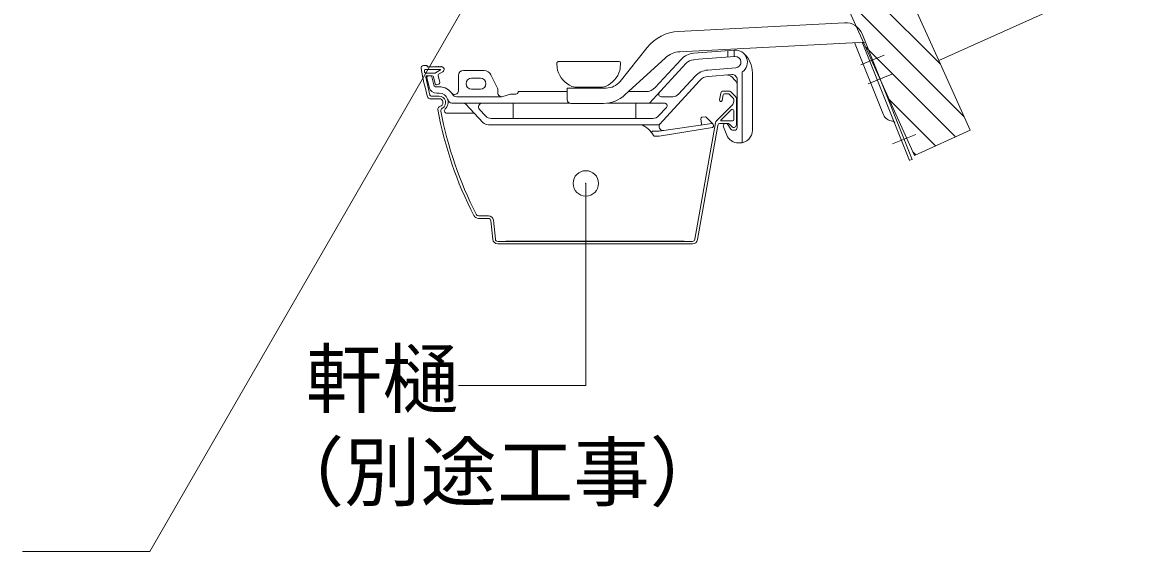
# Model space of a CAD drawing. Units: millimetres on the paper, with parts at other scales. Extents: x -210 to 210, y -148 to 150.
# Drawn here: x 48.29 to 92.44, y -33.91 to -13.13 of the extents above; entities that cross this region are included whole.
import ezdxf
from ezdxf.enums import TextEntityAlignment as Align

# ---------------------------------------------------------------- set-up
doc = ezdxf.new("R2010")
doc.units = ezdxf.units.MM
doc.header["$PDMODE"] = 32
doc.header["$PDSIZE"] = 1
for name, color, linetype, lineweight in [('0-0', 7, 'Continuous', 18), ('0-2', 5, 'Continuous', 9), ('0-4', 5, 'Continuous', 9)]:
    doc.layers.add(name, color=color, linetype=linetype, lineweight=lineweight)
doc.styles.add('ＭＳ ゴシック', font='')
doc.styles.get('ＭＳ ゴシック').set_extended_font_data('MS Gothic')

msp = doc.modelspace()

# ---------------------------------------------------------------- linework, layer by layer
at = {"layer": '0-0'}
for p, q in [((74.065, -13.483), (80.582, -13.142)), ((83.239, -18.507), (81.268, -13.581)), ((71.764, -15.446), (72.827, -14.118)), ((74.116, -14.282), (81.396, -13.9)), ((80.974, -13.922), (82.106, -16.753)), ((83.127, -18.551), (81.27, -13.907)), ((71.957, -15.979), (73.542, -14.523)), ((74.658, -14.343), (76.251, -14.217)), ((74.658, -14.593), (76.271, -14.466)), ((76.002, -14.236), (76.002, -14.487)), ((76.251, -14.217), (76.251, -14.468)), ((81.215, -14.793), (82.143, -14.422)), ((64.043, -14.826), (64.182, -14.826)), ((64.126, -14.98), (64.703, -14.98)), ((64.182, -14.875), (64.182, -14.826)), ((64.182, -14.875), (64.527, -14.875)), ((64.51, -15.113), (64.708, -14.999)), ((64.537, -14.855), (64.527, -14.875)), ((64.537, -14.855), (64.547, -14.875)), ((64.547, -14.875), (64.627, -14.875)), ((64.637, -14.855), (64.627, -14.875)), ((64.637, -14.855), (64.647, -14.875)), ((64.647, -14.875), (64.727, -14.875)), ((64.737, -14.855), (64.727, -14.875)), ((64.737, -14.855), (64.747, -14.875)), ((69.286, -14.721), (69.297, -14.937)), ((69.336, -14.669), (71.731, -14.669)), ((71.769, -14.937), (71.78, -14.721)), ((72.924, -16.299), (74.362, -14.737)), ((73.147, -15.688), (74.165, -14.582)), ((75.206, -15.002), (76.307, -14.915)), ((64.078, -15.041), (64.087, -15.081)), ((64.134, -15.286), (64.295, -15.981)), ((64.136, -15.12), (64.485, -15.12)), ((64.268, -15.678), (64.178, -15.292)), ((64.183, -15.225), (64.387, -15.225)), ((64.227, -15.231), (64.324, -15.231)), ((64.373, -15.269), (64.446, -15.583)), ((64.436, -15.264), (64.499, -15.538)), ((64.614, -15.216), (64.679, -15.496)), ((64.637, -15.161), (64.801, -15.066)), ((65.414, -15.219), (65.414, -15.809)), ((65.611, -15.019), (66.422, -15.019)), ((66.281, -15.319), (65.929, -15.319)), ((66.692, -15.189), (66.934, -15.687)), ((73.296, -17.149), (74.898, -15.411)), ((74.059, -15.953), (74.714, -15.241)), ((75.226, -15.251), (76.148, -15.178)), ((76.164, -15.282), (76.276, -15.395)), ((76.364, -15.377), (76.364, -17.263)), ((76.564, -15.078), (76.564, -17.853)), ((76.964, -15.104), (76.964, -17.363)), ((81.512, -15.536), (82.44, -15.164)), ((64.664, -15.661), (64.543, -15.661)), ((64.559, -15.575), (64.641, -15.556)), ((66.281, -15.749), (65.94, -15.749)), ((66.964, -15.899), (66.964, -15.818)), ((69.682, -15.849), (67.764, -15.849)), ((69.682, -15.709), (71.217, -15.709)), ((69.682, -15.709), (69.682, -16.159)), ((69.99, -15.669), (70.074, -15.669)), ((70.073, -15.674), (70.993, -15.674)), ((70.133, -15.709), (70.073, -15.674)), ((70.993, -15.674), (70.933, -15.709)), ((70.993, -15.669), (71.08, -15.669)), ((72.779, -15.849), (72.098, -15.849)), ((75.815, -15.825), (76.039, -15.825)), ((76.112, -15.855), (76.301, -16.045)), ((64.296, -16.125), (64.36, -16.125)), ((64.343, -16.02), (64.658, -16.02)), ((64.36, -16.125), (64.37, -16.145)), ((64.38, -16.125), (64.37, -16.145)), ((64.38, -16.125), (64.46, -16.125)), ((64.46, -16.125), (64.47, -16.145)), ((64.48, -16.125), (64.47, -16.145)), ((64.48, -16.125), (64.56, -16.125)), ((64.56, -15.911), (64.664, -15.911)), ((64.56, -16.125), (64.57, -16.145)), ((64.58, -16.125), (64.57, -16.145)), ((64.58, -16.125), (64.658, -16.125)), ((65.151, -16.299), (69.78, -16.299)), ((67.114, -16.049), (65.35, -16.049)), ((67.158, -16.043), (67.464, -15.949)), ((67.664, -15.949), (67.464, -15.949)), ((67.564, -16.299), (67.564, -16.899)), ((69.832, -16.309), (71.111, -16.309)), ((71.264, -16.299), (73.511, -16.299)), ((72.389, -16.299), (72.389, -16.899)), ((73.382, -16.049), (73.838, -16.049)), ((75.669, -16.176), (75.717, -15.908)), ((75.71, -16.234), (75.715, -16.235)), ((75.773, -16.194), (75.812, -15.972)), ((75.861, -15.93), (76.017, -15.93)), ((76.053, -15.945), (76.212, -16.104)), ((76.227, -16.139), (76.227, -16.238)), ((76.332, -16.118), (76.332, -17.154)), ((64.655, -16.45), (64.733, -16.405)), ((64.772, -16.504), (64.786, -16.496)), ((64.96, -16.699), (66.04, -16.699)), ((65.708, -16.346), (66.375, -17.055)), ((66.245, -16.552), (66.483, -16.805)), ((73.276, -16.803), (73.585, -16.467)), ((75.552, -16.995), (76.168, -16.38)), ((75.723, -16.973), (76.141, -16.555)), ((76.227, -16.59), (76.227, -16.943)), ((66.594, -17.149), (73.296, -17.149)), ((66.702, -16.899), (73.055, -16.899)), ((75.366, -17.102), (73.295, -17.399)), ((74.705, -21.648), (75.511, -17.075)), ((74.809, -21.661), (75.599, -17.178)), ((74.962, -17.11), (74.934, -16.912)), ((75.1, -16.837), (74.976, -16.855)), ((75.142, -16.851), (75.409, -17.116)), ((75.431, -17.194), (75.42, -17.127)), ((75.698, -17.095), (75.99, -17.095)), ((75.73, -16.99), (76.179, -16.99)), ((76, -17.145), (76.084, -17.289)), ((76.061, -17.125), (76.161, -17.225)), ((73.06, -17.399), (73.296, -17.399)), ((73.126, -17.599), (73.296, -17.599)), ((73.296, -17.599), (75.39, -17.251)), ((75.952, -17.552), (75.821, -17.233)), ((76.214, -17.363), (76.264, -17.363)), ((82.459, -17.903), (83.387, -17.532)), ((76.415, -17.863), (76.464, -17.863)), ((83.146, -18.544), (83.239, -18.507)), ((66.204, -20.721), (66.594, -20.721)), ((66.201, -20.826), (66.589, -20.826)), ((66.689, -20.916), (66.762, -21.646)), ((66.793, -20.901), (66.867, -21.64)), ((66.961, -21.826), (74.612, -21.826)), ((66.966, -21.73), (74.606, -21.73)), ((67.18, -21.826), (74.38, -21.826)), ((67.28, -21.726), (74.28, -21.726))]:
    msp.add_line(p, q, dxfattribs=at)
for centre, radius, start, end in [((80.619, -13.841), 0.7, 21.8, 93), ((74.154, -15.181), 1.7, 93, 141.3119), ((74.164, -15.201), 0.92, 93, 132.5746), ((74.717, -15.09), 0.75, 94.5139, 137.3532), ((76.289, -14.69), 0.475, 305.3802, 94.514), ((76.289, -14.69), 0.225, 274.5141, 94.514), ((75.964, -15.104), 1, 0, 47.657), ((64.043, -14.926), 0.1, 90, 190.818), ((78.678, -12.129), 15, 190.8181, 195.1584), ((64.126, -15.03), 0.05, 90, 193), ((64.703, -14.99), 0.01, 300, 90), ((64.75, -14.978), 0.102, 300, 91.4739), ((69.336, -14.719), 0.05, 90, 183), ((69.597, -14.921), 0.3, 183.0005, 196.1521), ((70.269, -14.727), 1, 196.1516, 246.4802), ((70.797, -14.727), 1, 293.5197, 343.8484), ((71.731, -14.719), 0.05, 357, 89.9998), ((71.47, -14.921), 0.3, 343.8479, 356.9994), ((74.693, -15.042), 0.45, 94.514, 137.3532), ((75.265, -15.749), 0.75, 94.514, 137.3533), ((64.136, -15.07), 0.05, 193, 270), ((64.183, -15.275), 0.05, 90, 193), ((64.227, -15.281), 0.05, 90, 193.0919), ((64.324, -15.281), 0.05, 13.0919, 90), ((64.387, -15.275), 0.05, 13, 90), ((64.485, -15.07), 0.05, 270, 300), ((64.662, -15.204), 0.05, 120, 193), ((65.614, -15.219), 0.2, 90, 180), ((65.929, -15.534), 0.215, 90, 270), ((66.281, -15.534), 0.215, 270, 90), ((66.422, -15.319), 0.3, 25.8273, 90), ((71.217, -15.009), 0.7, 270, 321.3119), ((75.265, -15.749), 0.5, 94.514, 137.3533), ((75.952, -15.494), 0.3, 45, 94.514), ((76.164, -15.377), 0.2, 0, 94.514), ((76.064, -15.607), 0.3, 0, 45), ((64.56, -15.611), 0.3, 193.0919, 270), ((64.543, -15.561), 0.1, 193.0919, 270), ((64.548, -15.527), 0.05, 193, 283.0001), ((64.63, -15.508), 0.05, 283.0001, 13), ((64.664, -16.261), 0.6, 30.9372, 90), ((65.264, -15.811), 0.15, 216.8699, 0), ((65.264, -15.809), 0.15, 217.6031, 0), ((66.664, -15.818), 0.3, 0, 25.8273), ((67.664, -15.849), 0.1, 270, 0), ((69.99, -15.369), 0.3, 246.4801, 269.9998), ((71.077, -15.369), 0.3, 270.0001, 293.5199), ((72.779, -15.349), 0.5, 270, 317.3533), ((73.382, -15.949), 0.1, 137.353, 270.0004), ((75.815, -15.925), 0.1, 90, 170), ((76.039, -15.928), 0.102, 45, 90), ((64.296, -16.025), 0.1, 195.1584, 270), ((64.343, -15.97), 0.05, 193, 270), ((64.658, -16.275), 0.255, 300, 90), ((64.658, -16.275), 0.15, 300, 90), ((64.664, -16.261), 0.35, 311.1741, 90), ((65.151, -16.149), 0.15, 192.8594, 270), ((65.35, -15.849), 0.2, 210.9373, 270), ((65.599, -16.449), 0.15, 43.2643, 90), ((66.354, -16.449), 0.15, 90, 223.2643), ((67.114, -15.899), 0.15, 180, 286.974), ((69.832, -16.159), 0.15, 180, 270), ((71.111, -15.059), 1.25, 270, 312.5746), ((73.511, -16.399), 0.1, 317.3533, 90), ((73.838, -15.749), 0.3, 270.0003, 317.3535), ((75.719, -16.185), 0.05, 170, 260), ((75.724, -16.186), 0.05, 260, 350.0001), ((75.861, -15.98), 0.05, 90, 170), ((76.017, -15.98), 0.05, 45, 90), ((76.027, -16.238), 0.2, 315, 0), ((76.177, -16.139), 0.05, 0, 45), ((76.229, -16.118), 0.102, 0, 45), ((64.705, -16.537), 0.1, 120, 190.3943), ((79.412, -13.839), 15.053, 190.3943, 207.1902), ((64.822, -16.59), 0.1, 120, 190.6798), ((79.412, -13.839), 14.947, 190.6798, 207.1784), ((64.96, -16.599), 0.1, 131.1741, 270), ((76.177, -16.59), 0.05, 0, 135), ((82.478, -16.605), 0.4, 201.8001, 268.2217), ((66.594, -16.849), 0.3, 223.2643, 270), ((66.702, -16.599), 0.3, 223.2643, 270), ((72.216, -18.074), 1, 29.9994, 67.6668), ((73.055, -16.599), 0.3, 270.0003, 317.3535), ((73.458, -17.212), 0.162, 137.3533, 278.1642), ((74.912, -17.117), 0.05, 278.1642, 8.1641), ((74.983, -16.904), 0.05, 98.1641, 188.1641), ((75.107, -16.887), 0.05, 45.1817, 98.1641), ((75.373, -17.152), 0.05, 10.3887, 98.1641), ((75.382, -17.202), 0.05, 279.4373, 9.4958), ((75.659, -17.101), 0.15, 135, 170), ((75.698, -17.195), 0.1, 90, 170), ((75.73, -16.98), 0.01, 135, 270), ((75.914, -17.195), 0.1, 30.3414, 202.2522), ((75.99, -17.195), 0.1, 45, 90), ((76.232, -17.154), 0.1, 225, 0), ((76.179, -16.943), 0.0475, 270.0001, 0), ((82.462, -17.104), 0.1, 21.8, 88.2216), ((73.06, -17.449), 0.05, 90, 216.529), ((73.126, -17.549), 0.05, 209.9994, 270), ((76.415, -17.363), 0.5, 202.2523, 270), ((76.214, -17.213), 0.15, 210.3413, 270), ((76.264, -17.263), 0.1, 270, 0), ((76.464, -17.363), 0.5, 270, 0), ((66.201, -20.626), 0.2, 207.1902, 270), ((66.204, -20.621), 0.1, 207.1784, 270), ((66.594, -20.921), 0.2, 5.7108, 90), ((66.589, -20.926), 0.1, 5.7108, 90), ((66.961, -21.626), 0.2, 185.7108, 270), ((66.966, -21.63), 0.1, 185.7108, 270), ((74.606, -21.63), 0.1, 270, 350), ((74.612, -21.626), 0.2, 270, 350)]:
    msp.add_arc(centre, radius, start, end, dxfattribs=at)
at = {"layer": '0-2'}
for p, q in [((84.283, -14.632), (172.584, 25.104)), ((81.821, -9.16), (84.283, -14.632)), ((79.633, -10.145), (83.326, -18.352)), ((79.693, -10.118), (84.346, -14.771)), ((80.487, -12.043), (85.272, -16.828)), ((81.412, -14.1), (84.939, -17.626)), ((84.283, -14.632), (85.514, -17.367)), ((82.338, -16.157), (84.159, -17.978)), ((83.326, -18.352), (85.514, -17.367)), ((83.264, -18.214), (83.378, -18.329))]:
    msp.add_line(p, q, dxfattribs=at)
at = {"layer": '0-4'}
for points in [[(68.016, -8.401), (53.291, -33.906), (48.291, -33.906)], [(70.418, -19.452), (70.418, -27.386), (65.418, -27.386)]]:
    msp.add_lwpolyline(points, dxfattribs=at)
msp.add_point((70.418, -19.452), dxfattribs=at)

# ---------------------------------------------------------------- texts
at = {"layer": '0-4', "color": 7, "style": 'ＭＳ ゴシック'}
for s, p in [('軒樋', (59.418, -28.886)), ('（別途工事）', (57.93, -32.546))]:
    msp.add_text(s, height=2.199, dxfattribs=at).set_placement(p, align=Align.BOTTOM_LEFT)

doc.saveas('drawing.dxf')
